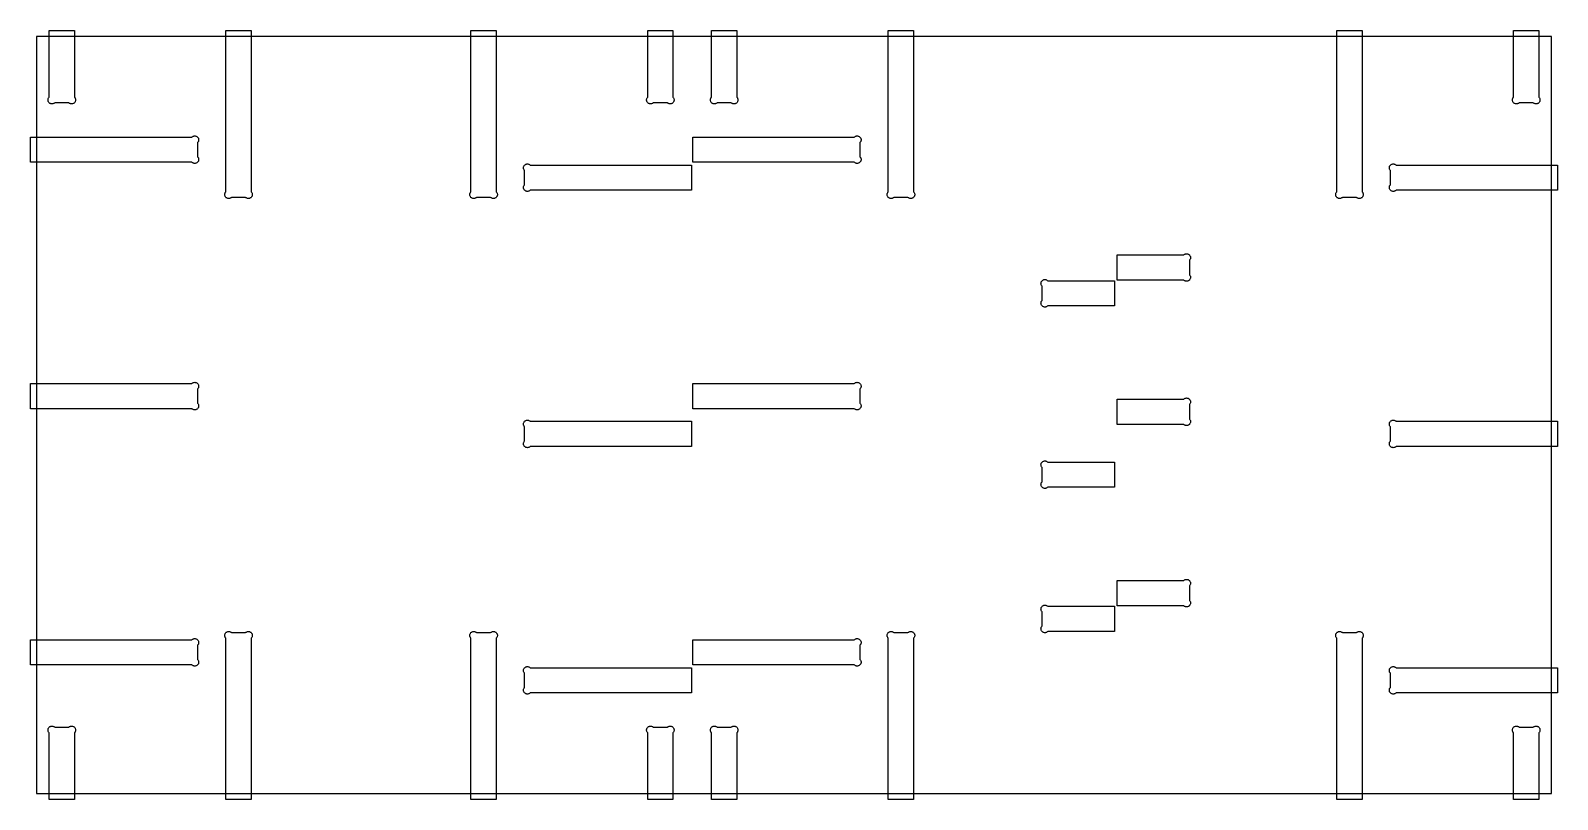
# Model space of a CAD drawing. Header units: inches. Extents: x -0.4 to 96.4, y -0.4 to 48.4.
import ezdxf

# ---------------------------------------------------------------- set-up
doc = ezdxf.new("R2010")
doc.units = ezdxf.units.IN
doc.layers.add('POCKET', color=5, linetype='Continuous')

msp = doc.modelspace()

# ---------------------------------------------------------------- linework, layer by layer
at = {"layer": 'POCKET'}
for points in [[(0, 0), (96, 0), (96, 48), (0, 48), (0, 0)], [(2.4, 48.38), (2.4, 44.154), (2.422, 44.129), (2.44, 44.102), (2.454, 44.072), (2.465, 44.041), (2.471, 44.009), (2.473, 43.977), (2.471, 43.944), (2.465, 43.912), (2.454, 43.881), (2.44, 43.852), (2.422, 43.825), (2.4, 43.8), (2.375, 43.778), (2.348, 43.76), (2.319, 43.746), (2.288, 43.735), (2.256, 43.729), (2.223, 43.727), (2.191, 43.729), (2.159, 43.735), (2.128, 43.746), (2.098, 43.76), (2.071, 43.778), (2.046, 43.8), (1.154, 43.8), (1.129, 43.778), (1.102, 43.76), (1.072, 43.746), (1.041, 43.735), (1.009, 43.729), (0.977, 43.727), (0.944, 43.729), (0.912, 43.735), (0.881, 43.746), (0.852, 43.76), (0.825, 43.778), (0.8, 43.8), (0.778, 43.825), (0.76, 43.852), (0.746, 43.881), (0.735, 43.912), (0.729, 43.944), (0.727, 43.977), (0.729, 44.009), (0.735, 44.041), (0.746, 44.072), (0.76, 44.102), (0.778, 44.129), (0.8, 44.154), (0.8, 48.38), (2.4, 48.38)], [(13.6, 48.38), (13.6, 38.154), (13.622, 38.129), (13.64, 38.102), (13.654, 38.072), (13.665, 38.041), (13.671, 38.009), (13.673, 37.977), (13.671, 37.944), (13.665, 37.912), (13.654, 37.881), (13.64, 37.852), (13.622, 37.825), (13.6, 37.8), (13.575, 37.778), (13.548, 37.76), (13.519, 37.746), (13.488, 37.735), (13.456, 37.729), (13.423, 37.727), (13.391, 37.729), (13.359, 37.735), (13.328, 37.746), (13.298, 37.76), (13.271, 37.778), (13.246, 37.8), (12.354, 37.8), (12.329, 37.778), (12.302, 37.76), (12.272, 37.746), (12.241, 37.735), (12.209, 37.729), (12.177, 37.727), (12.144, 37.729), (12.112, 37.735), (12.081, 37.746), (12.052, 37.76), (12.025, 37.778), (12, 37.8), (11.978, 37.825), (11.96, 37.852), (11.946, 37.881), (11.935, 37.912), (11.929, 37.944), (11.927, 37.977), (11.929, 38.009), (11.935, 38.041), (11.946, 38.072), (11.96, 38.102), (11.978, 38.129), (12, 38.154), (12, 48.38), (13.6, 48.38)], [(29.131, 48.38), (29.131, 38.154), (29.152, 38.129), (29.17, 38.102), (29.185, 38.072), (29.195, 38.041), (29.202, 38.009), (29.204, 37.977), (29.202, 37.944), (29.195, 37.912), (29.185, 37.881), (29.17, 37.852), (29.152, 37.825), (29.131, 37.8), (29.106, 37.778), (29.079, 37.76), (29.05, 37.746), (29.019, 37.735), (28.986, 37.729), (28.954, 37.727), (28.921, 37.729), (28.889, 37.735), (28.858, 37.746), (28.829, 37.76), (28.802, 37.778), (28.777, 37.8), (27.884, 37.8), (27.86, 37.778), (27.832, 37.76), (27.803, 37.746), (27.772, 37.735), (27.74, 37.729), (27.707, 37.727), (27.675, 37.729), (27.643, 37.735), (27.612, 37.746), (27.582, 37.76), (27.555, 37.778), (27.531, 37.8), (27.509, 37.825), (27.491, 37.852), (27.476, 37.881), (27.466, 37.912), (27.46, 37.944), (27.457, 37.977), (27.46, 38.009), (27.466, 38.041), (27.476, 38.072), (27.491, 38.102), (27.509, 38.129), (27.531, 38.154), (27.531, 48.38), (29.131, 48.38)], [(40.331, 48.38), (40.331, 44.154), (40.352, 44.129), (40.37, 44.102), (40.385, 44.072), (40.395, 44.041), (40.402, 44.009), (40.404, 43.977), (40.402, 43.944), (40.395, 43.912), (40.385, 43.881), (40.37, 43.852), (40.352, 43.825), (40.331, 43.8), (40.306, 43.778), (40.279, 43.76), (40.25, 43.746), (40.219, 43.735), (40.186, 43.729), (40.154, 43.727), (40.121, 43.729), (40.089, 43.735), (40.058, 43.746), (40.029, 43.76), (40.002, 43.778), (39.977, 43.8), (39.084, 43.8), (39.06, 43.778), (39.032, 43.76), (39.003, 43.746), (38.972, 43.735), (38.94, 43.729), (38.907, 43.727), (38.875, 43.729), (38.843, 43.735), (38.812, 43.746), (38.782, 43.76), (38.755, 43.778), (38.731, 43.8), (38.709, 43.825), (38.691, 43.852), (38.676, 43.881), (38.666, 43.912), (38.66, 43.944), (38.657, 43.977), (38.66, 44.009), (38.666, 44.041), (38.676, 44.072), (38.691, 44.102), (38.709, 44.129), (38.731, 44.154), (38.731, 48.38), (40.331, 48.38)], [(44.376, 48.38), (44.376, 44.154), (44.397, 44.129), (44.415, 44.102), (44.43, 44.072), (44.44, 44.041), (44.447, 44.009), (44.449, 43.977), (44.447, 43.944), (44.44, 43.912), (44.43, 43.881), (44.415, 43.852), (44.397, 43.825), (44.376, 43.8), (44.351, 43.778), (44.324, 43.76), (44.294, 43.746), (44.263, 43.735), (44.231, 43.729), (44.199, 43.727), (44.166, 43.729), (44.134, 43.735), (44.103, 43.746), (44.074, 43.76), (44.047, 43.778), (44.022, 43.8), (43.129, 43.8), (43.105, 43.778), (43.077, 43.76), (43.048, 43.746), (43.017, 43.735), (42.985, 43.729), (42.952, 43.727), (42.92, 43.729), (42.888, 43.735), (42.857, 43.746), (42.827, 43.76), (42.8, 43.778), (42.776, 43.8), (42.754, 43.825), (42.736, 43.852), (42.721, 43.881), (42.711, 43.912), (42.704, 43.944), (42.702, 43.977), (42.704, 44.009), (42.711, 44.041), (42.721, 44.072), (42.736, 44.102), (42.754, 44.129), (42.776, 44.154), (42.776, 48.38), (44.376, 48.38)], [(55.576, 48.38), (55.576, 38.154), (55.597, 38.129), (55.615, 38.102), (55.63, 38.072), (55.64, 38.041), (55.647, 38.009), (55.649, 37.977), (55.647, 37.944), (55.64, 37.912), (55.63, 37.881), (55.615, 37.852), (55.597, 37.825), (55.576, 37.8), (55.551, 37.778), (55.524, 37.76), (55.494, 37.746), (55.463, 37.735), (55.431, 37.729), (55.399, 37.727), (55.366, 37.729), (55.334, 37.735), (55.303, 37.746), (55.274, 37.76), (55.247, 37.778), (55.222, 37.8), (54.329, 37.8), (54.305, 37.778), (54.277, 37.76), (54.248, 37.746), (54.217, 37.735), (54.185, 37.729), (54.152, 37.727), (54.12, 37.729), (54.088, 37.735), (54.057, 37.746), (54.027, 37.76), (54, 37.778), (53.976, 37.8), (53.954, 37.825), (53.936, 37.852), (53.921, 37.881), (53.911, 37.912), (53.904, 37.944), (53.902, 37.977), (53.904, 38.009), (53.911, 38.041), (53.921, 38.072), (53.936, 38.102), (53.954, 38.129), (53.976, 38.154), (53.976, 48.38), (55.576, 48.38)], [(84, 48.38), (84, 38.154), (84.022, 38.129), (84.04, 38.102), (84.054, 38.072), (84.065, 38.041), (84.071, 38.009), (84.073, 37.977), (84.071, 37.944), (84.065, 37.912), (84.054, 37.881), (84.04, 37.852), (84.022, 37.825), (84, 37.8), (83.975, 37.778), (83.948, 37.76), (83.919, 37.746), (83.888, 37.735), (83.856, 37.729), (83.823, 37.727), (83.791, 37.729), (83.759, 37.735), (83.728, 37.746), (83.698, 37.76), (83.671, 37.778), (83.646, 37.8), (82.754, 37.8), (82.729, 37.778), (82.702, 37.76), (82.672, 37.746), (82.641, 37.735), (82.609, 37.729), (82.577, 37.727), (82.544, 37.729), (82.512, 37.735), (82.481, 37.746), (82.452, 37.76), (82.425, 37.778), (82.4, 37.8), (82.378, 37.825), (82.36, 37.852), (82.346, 37.881), (82.335, 37.912), (82.329, 37.944), (82.327, 37.977), (82.329, 38.009), (82.335, 38.041), (82.346, 38.072), (82.36, 38.102), (82.378, 38.129), (82.4, 38.154), (82.4, 48.38), (84, 48.38)], [(95.2, 48.38), (95.2, 44.154), (95.222, 44.129), (95.24, 44.102), (95.254, 44.072), (95.265, 44.041), (95.271, 44.009), (95.273, 43.977), (95.271, 43.944), (95.265, 43.912), (95.254, 43.881), (95.24, 43.852), (95.222, 43.825), (95.2, 43.8), (95.175, 43.778), (95.148, 43.76), (95.119, 43.746), (95.088, 43.735), (95.056, 43.729), (95.023, 43.727), (94.991, 43.729), (94.959, 43.735), (94.928, 43.746), (94.898, 43.76), (94.871, 43.778), (94.846, 43.8), (93.954, 43.8), (93.929, 43.778), (93.902, 43.76), (93.872, 43.746), (93.841, 43.735), (93.809, 43.729), (93.777, 43.727), (93.744, 43.729), (93.712, 43.735), (93.681, 43.746), (93.652, 43.76), (93.625, 43.778), (93.6, 43.8), (93.578, 43.825), (93.56, 43.852), (93.546, 43.881), (93.535, 43.912), (93.529, 43.944), (93.527, 43.977), (93.529, 44.009), (93.535, 44.041), (93.546, 44.072), (93.56, 44.102), (93.578, 44.129), (93.6, 44.154), (93.6, 48.38), (95.2, 48.38)], [(-0.38, 41.625), (9.846, 41.625), (9.871, 41.647), (9.898, 41.665), (9.928, 41.679), (9.959, 41.69), (9.991, 41.696), (10.023, 41.698), (10.056, 41.696), (10.088, 41.69), (10.119, 41.679), (10.148, 41.665), (10.175, 41.647), (10.2, 41.625), (10.222, 41.6), (10.24, 41.573), (10.254, 41.544), (10.265, 41.513), (10.271, 41.481), (10.273, 41.448), (10.271, 41.416), (10.265, 41.384), (10.254, 41.353), (10.24, 41.323), (10.222, 41.296), (10.2, 41.271), (10.2, 40.379), (10.222, 40.354), (10.24, 40.327), (10.254, 40.297), (10.265, 40.266), (10.271, 40.234), (10.273, 40.202), (10.271, 40.169), (10.265, 40.137), (10.254, 40.106), (10.24, 40.077), (10.222, 40.05), (10.2, 40.025), (10.175, 40.003), (10.148, 39.985), (10.119, 39.971), (10.088, 39.96), (10.056, 39.954), (10.023, 39.952), (9.991, 39.954), (9.959, 39.96), (9.928, 39.971), (9.898, 39.985), (9.871, 40.003), (9.846, 40.025), (-0.38, 40.025), (-0.38, 41.625)], [(41.596, 41.625), (51.822, 41.625), (51.847, 41.647), (51.874, 41.665), (51.903, 41.679), (51.934, 41.69), (51.966, 41.696), (51.999, 41.698), (52.031, 41.696), (52.063, 41.69), (52.094, 41.679), (52.124, 41.665), (52.151, 41.647), (52.176, 41.625), (52.197, 41.6), (52.215, 41.573), (52.23, 41.544), (52.24, 41.513), (52.247, 41.481), (52.249, 41.448), (52.247, 41.416), (52.24, 41.384), (52.23, 41.353), (52.215, 41.323), (52.197, 41.296), (52.176, 41.271), (52.176, 40.379), (52.197, 40.354), (52.215, 40.327), (52.23, 40.297), (52.24, 40.266), (52.247, 40.234), (52.249, 40.202), (52.247, 40.169), (52.24, 40.137), (52.23, 40.106), (52.215, 40.077), (52.197, 40.05), (52.176, 40.025), (52.151, 40.003), (52.124, 39.985), (52.094, 39.971), (52.063, 39.96), (52.031, 39.954), (51.999, 39.952), (51.966, 39.954), (51.934, 39.96), (51.903, 39.971), (51.874, 39.985), (51.847, 40.003), (51.822, 40.025), (41.596, 40.025), (41.596, 41.625)], [(41.511, 38.25), (31.284, 38.25), (31.26, 38.228), (31.232, 38.21), (31.203, 38.196), (31.172, 38.185), (31.14, 38.179), (31.107, 38.177), (31.075, 38.179), (31.043, 38.185), (31.012, 38.196), (30.982, 38.21), (30.955, 38.228), (30.931, 38.25), (30.909, 38.275), (30.891, 38.302), (30.876, 38.331), (30.866, 38.362), (30.86, 38.394), (30.857, 38.427), (30.86, 38.459), (30.866, 38.491), (30.876, 38.522), (30.891, 38.552), (30.909, 38.579), (30.931, 38.604), (30.931, 39.496), (30.909, 39.521), (30.891, 39.548), (30.876, 39.578), (30.866, 39.609), (30.86, 39.641), (30.857, 39.673), (30.86, 39.706), (30.866, 39.738), (30.876, 39.769), (30.891, 39.798), (30.909, 39.825), (30.931, 39.85), (30.955, 39.872), (30.982, 39.89), (31.012, 39.904), (31.043, 39.915), (31.075, 39.921), (31.107, 39.923), (31.14, 39.921), (31.172, 39.915), (31.203, 39.904), (31.232, 39.89), (31.26, 39.872), (31.284, 39.85), (41.511, 39.85), (41.511, 38.25)], [(96.38, 38.25), (86.154, 38.25), (86.129, 38.228), (86.102, 38.21), (86.072, 38.196), (86.041, 38.185), (86.009, 38.179), (85.977, 38.177), (85.944, 38.179), (85.912, 38.185), (85.881, 38.196), (85.852, 38.21), (85.825, 38.228), (85.8, 38.25), (85.778, 38.275), (85.76, 38.302), (85.746, 38.331), (85.735, 38.362), (85.729, 38.394), (85.727, 38.427), (85.729, 38.459), (85.735, 38.491), (85.746, 38.522), (85.76, 38.552), (85.778, 38.579), (85.8, 38.604), (85.8, 39.496), (85.778, 39.521), (85.76, 39.548), (85.746, 39.578), (85.735, 39.609), (85.729, 39.641), (85.727, 39.673), (85.729, 39.706), (85.735, 39.738), (85.746, 39.769), (85.76, 39.798), (85.778, 39.825), (85.8, 39.85), (85.825, 39.872), (85.852, 39.89), (85.881, 39.904), (85.912, 39.915), (85.944, 39.921), (85.977, 39.923), (86.009, 39.921), (86.041, 39.915), (86.072, 39.904), (86.102, 39.89), (86.129, 39.872), (86.154, 39.85), (96.38, 39.85), (96.38, 38.25)], [(68.472, 34.154), (72.698, 34.154), (72.723, 34.176), (72.75, 34.194), (72.779, 34.209), (72.81, 34.219), (72.842, 34.226), (72.875, 34.228), (72.907, 34.226), (72.939, 34.219), (72.97, 34.209), (73, 34.194), (73.027, 34.176), (73.052, 34.154), (73.073, 34.13), (73.091, 34.103), (73.106, 34.073), (73.116, 34.042), (73.123, 34.01), (73.125, 33.978), (73.123, 33.945), (73.116, 33.913), (73.106, 33.882), (73.091, 33.853), (73.073, 33.826), (73.052, 33.801), (73.052, 32.908), (73.073, 32.883), (73.091, 32.856), (73.106, 32.827), (73.116, 32.796), (73.123, 32.764), (73.125, 32.731), (73.123, 32.699), (73.116, 32.667), (73.106, 32.636), (73.091, 32.606), (73.073, 32.579), (73.052, 32.555), (73.027, 32.533), (73, 32.515), (72.97, 32.5), (72.939, 32.49), (72.907, 32.483), (72.875, 32.481), (72.842, 32.483), (72.81, 32.49), (72.779, 32.5), (72.75, 32.515), (72.723, 32.533), (72.698, 32.555), (68.472, 32.555), (68.472, 34.154)], [(68.304, 30.918), (64.078, 30.918), (64.053, 30.896), (64.026, 30.878), (63.997, 30.864), (63.966, 30.853), (63.934, 30.847), (63.901, 30.844), (63.868, 30.847), (63.836, 30.853), (63.805, 30.864), (63.776, 30.878), (63.749, 30.896), (63.724, 30.918), (63.703, 30.942), (63.685, 30.969), (63.67, 30.999), (63.66, 31.03), (63.653, 31.062), (63.651, 31.094), (63.653, 31.127), (63.66, 31.159), (63.67, 31.19), (63.685, 31.219), (63.703, 31.247), (63.724, 31.271), (63.724, 32.164), (63.703, 32.189), (63.685, 32.216), (63.67, 32.245), (63.66, 32.276), (63.653, 32.308), (63.651, 32.341), (63.653, 32.374), (63.66, 32.406), (63.67, 32.437), (63.685, 32.466), (63.703, 32.493), (63.724, 32.518), (63.749, 32.539), (63.776, 32.557), (63.805, 32.572), (63.836, 32.582), (63.868, 32.589), (63.901, 32.591), (63.934, 32.589), (63.966, 32.582), (63.997, 32.572), (64.026, 32.557), (64.053, 32.539), (64.078, 32.518), (68.304, 32.518), (68.304, 30.918)], [(-0.38, 26), (9.846, 26), (9.871, 26.022), (9.898, 26.04), (9.928, 26.054), (9.959, 26.065), (9.991, 26.071), (10.023, 26.073), (10.056, 26.071), (10.088, 26.065), (10.119, 26.054), (10.148, 26.04), (10.175, 26.022), (10.2, 26), (10.222, 25.975), (10.24, 25.948), (10.254, 25.919), (10.265, 25.888), (10.271, 25.856), (10.273, 25.823), (10.271, 25.791), (10.265, 25.759), (10.254, 25.728), (10.24, 25.698), (10.222, 25.671), (10.2, 25.646), (10.2, 24.754), (10.222, 24.729), (10.24, 24.702), (10.254, 24.672), (10.265, 24.641), (10.271, 24.609), (10.273, 24.577), (10.271, 24.544), (10.265, 24.512), (10.254, 24.481), (10.24, 24.452), (10.222, 24.425), (10.2, 24.4), (10.175, 24.378), (10.148, 24.36), (10.119, 24.346), (10.088, 24.335), (10.056, 24.329), (10.023, 24.327), (9.991, 24.329), (9.959, 24.335), (9.928, 24.346), (9.898, 24.36), (9.871, 24.378), (9.846, 24.4), (-0.38, 24.4), (-0.38, 26)], [(41.596, 26), (51.822, 26), (51.847, 26.022), (51.874, 26.04), (51.903, 26.054), (51.934, 26.065), (51.966, 26.071), (51.999, 26.073), (52.031, 26.071), (52.063, 26.065), (52.094, 26.054), (52.124, 26.04), (52.151, 26.022), (52.176, 26), (52.197, 25.975), (52.215, 25.948), (52.23, 25.919), (52.24, 25.888), (52.247, 25.856), (52.249, 25.823), (52.247, 25.791), (52.24, 25.759), (52.23, 25.728), (52.215, 25.698), (52.197, 25.671), (52.176, 25.646), (52.176, 24.754), (52.197, 24.729), (52.215, 24.702), (52.23, 24.672), (52.24, 24.641), (52.247, 24.609), (52.249, 24.577), (52.247, 24.544), (52.24, 24.512), (52.23, 24.481), (52.215, 24.452), (52.197, 24.425), (52.176, 24.4), (52.151, 24.378), (52.124, 24.36), (52.094, 24.346), (52.063, 24.335), (52.031, 24.329), (51.999, 24.327), (51.966, 24.329), (51.934, 24.335), (51.903, 24.346), (51.874, 24.36), (51.847, 24.378), (51.822, 24.4), (41.596, 24.4), (41.596, 26)], [(68.472, 25.005), (72.698, 25.005), (72.723, 25.026), (72.75, 25.044), (72.779, 25.059), (72.81, 25.069), (72.842, 25.076), (72.875, 25.078), (72.907, 25.076), (72.939, 25.069), (72.97, 25.059), (73, 25.044), (73.027, 25.026), (73.052, 25.005), (73.073, 24.98), (73.091, 24.953), (73.106, 24.923), (73.116, 24.892), (73.123, 24.86), (73.125, 24.828), (73.123, 24.795), (73.116, 24.763), (73.106, 24.732), (73.091, 24.703), (73.073, 24.676), (73.052, 24.651), (73.052, 23.758), (73.073, 23.733), (73.091, 23.706), (73.106, 23.677), (73.116, 23.646), (73.123, 23.614), (73.125, 23.581), (73.123, 23.549), (73.116, 23.517), (73.106, 23.486), (73.091, 23.456), (73.073, 23.429), (73.052, 23.404), (73.027, 23.383), (73, 23.365), (72.97, 23.35), (72.939, 23.34), (72.907, 23.333), (72.875, 23.331), (72.842, 23.333), (72.81, 23.34), (72.779, 23.35), (72.75, 23.365), (72.723, 23.383), (72.698, 23.404), (68.472, 23.404), (68.472, 25.005)], [(41.511, 22), (31.284, 22), (31.26, 21.978), (31.232, 21.96), (31.203, 21.946), (31.172, 21.935), (31.14, 21.929), (31.107, 21.927), (31.075, 21.929), (31.043, 21.935), (31.012, 21.946), (30.982, 21.96), (30.955, 21.978), (30.931, 22), (30.909, 22.025), (30.891, 22.052), (30.876, 22.081), (30.866, 22.112), (30.86, 22.144), (30.857, 22.177), (30.86, 22.209), (30.866, 22.241), (30.876, 22.272), (30.891, 22.302), (30.909, 22.329), (30.931, 22.354), (30.931, 23.246), (30.909, 23.271), (30.891, 23.298), (30.876, 23.328), (30.866, 23.359), (30.86, 23.391), (30.857, 23.423), (30.86, 23.456), (30.866, 23.488), (30.876, 23.519), (30.891, 23.548), (30.909, 23.575), (30.931, 23.6), (30.955, 23.622), (30.982, 23.64), (31.012, 23.654), (31.043, 23.665), (31.075, 23.671), (31.107, 23.673), (31.14, 23.671), (31.172, 23.665), (31.203, 23.654), (31.232, 23.64), (31.26, 23.622), (31.284, 23.6), (41.511, 23.6), (41.511, 22)], [(96.38, 22), (86.154, 22), (86.129, 21.978), (86.102, 21.96), (86.072, 21.946), (86.041, 21.935), (86.009, 21.929), (85.977, 21.927), (85.944, 21.929), (85.912, 21.935), (85.881, 21.946), (85.852, 21.96), (85.825, 21.978), (85.8, 22), (85.778, 22.025), (85.76, 22.052), (85.746, 22.081), (85.735, 22.112), (85.729, 22.144), (85.727, 22.177), (85.729, 22.209), (85.735, 22.241), (85.746, 22.272), (85.76, 22.302), (85.778, 22.329), (85.8, 22.354), (85.8, 23.246), (85.778, 23.271), (85.76, 23.298), (85.746, 23.328), (85.735, 23.359), (85.729, 23.391), (85.727, 23.423), (85.729, 23.456), (85.735, 23.488), (85.746, 23.519), (85.76, 23.548), (85.778, 23.575), (85.8, 23.6), (85.825, 23.622), (85.852, 23.64), (85.881, 23.654), (85.912, 23.665), (85.944, 23.671), (85.977, 23.673), (86.009, 23.671), (86.041, 23.665), (86.072, 23.654), (86.102, 23.64), (86.129, 23.622), (86.154, 23.6), (96.38, 23.6), (96.38, 22)], [(68.304, 19.418), (64.078, 19.418), (64.053, 19.396), (64.026, 19.378), (63.997, 19.364), (63.966, 19.353), (63.934, 19.347), (63.901, 19.344), (63.868, 19.347), (63.836, 19.353), (63.805, 19.364), (63.776, 19.378), (63.749, 19.396), (63.724, 19.418), (63.703, 19.442), (63.685, 19.469), (63.67, 19.499), (63.66, 19.53), (63.653, 19.562), (63.651, 19.594), (63.653, 19.627), (63.66, 19.659), (63.67, 19.69), (63.685, 19.719), (63.703, 19.747), (63.724, 19.771), (63.724, 20.664), (63.703, 20.689), (63.685, 20.716), (63.67, 20.745), (63.66, 20.776), (63.653, 20.808), (63.651, 20.841), (63.653, 20.874), (63.66, 20.906), (63.67, 20.937), (63.685, 20.966), (63.703, 20.993), (63.724, 21.018), (63.749, 21.039), (63.776, 21.057), (63.805, 21.072), (63.836, 21.082), (63.868, 21.089), (63.901, 21.091), (63.934, 21.089), (63.966, 21.082), (63.997, 21.072), (64.026, 21.057), (64.053, 21.039), (64.078, 21.018), (68.304, 21.018), (68.304, 19.418)], [(68.472, 13.505), (72.698, 13.505), (72.723, 13.526), (72.75, 13.544), (72.779, 13.559), (72.81, 13.569), (72.842, 13.576), (72.875, 13.578), (72.907, 13.576), (72.939, 13.569), (72.97, 13.559), (73, 13.544), (73.027, 13.526), (73.052, 13.505), (73.073, 13.48), (73.091, 13.453), (73.106, 13.423), (73.116, 13.392), (73.123, 13.36), (73.125, 13.328), (73.123, 13.295), (73.116, 13.263), (73.106, 13.232), (73.091, 13.203), (73.073, 13.176), (73.052, 13.151), (73.052, 12.258), (73.073, 12.233), (73.091, 12.206), (73.106, 12.177), (73.116, 12.146), (73.123, 12.114), (73.125, 12.081), (73.123, 12.049), (73.116, 12.017), (73.106, 11.986), (73.091, 11.956), (73.073, 11.929), (73.052, 11.904), (73.027, 11.883), (73, 11.865), (72.97, 11.85), (72.939, 11.84), (72.907, 11.833), (72.875, 11.831), (72.842, 11.833), (72.81, 11.84), (72.779, 11.85), (72.75, 11.865), (72.723, 11.883), (72.698, 11.904), (68.472, 11.904), (68.472, 13.505)], [(68.304, 10.268), (64.078, 10.268), (64.053, 10.246), (64.026, 10.228), (63.997, 10.214), (63.966, 10.203), (63.934, 10.197), (63.901, 10.194), (63.868, 10.197), (63.836, 10.203), (63.805, 10.214), (63.776, 10.228), (63.749, 10.246), (63.724, 10.268), (63.703, 10.292), (63.685, 10.319), (63.67, 10.349), (63.66, 10.38), (63.653, 10.412), (63.651, 10.444), (63.653, 10.477), (63.66, 10.509), (63.67, 10.54), (63.685, 10.569), (63.703, 10.597), (63.724, 10.621), (63.724, 11.514), (63.703, 11.539), (63.685, 11.566), (63.67, 11.595), (63.66, 11.626), (63.653, 11.658), (63.651, 11.691), (63.653, 11.724), (63.66, 11.756), (63.67, 11.787), (63.685, 11.816), (63.703, 11.843), (63.724, 11.868), (63.749, 11.889), (63.776, 11.907), (63.805, 11.922), (63.836, 11.932), (63.868, 11.939), (63.901, 11.941), (63.934, 11.939), (63.966, 11.932), (63.997, 11.922), (64.026, 11.907), (64.053, 11.889), (64.078, 11.868), (68.304, 11.868), (68.304, 10.268)], [(-0.38, 9.75), (9.846, 9.75), (9.871, 9.772), (9.898, 9.79), (9.928, 9.804), (9.959, 9.815), (9.991, 9.821), (10.023, 9.823), (10.056, 9.821), (10.088, 9.815), (10.119, 9.804), (10.148, 9.79), (10.175, 9.772), (10.2, 9.75), (10.222, 9.725), (10.24, 9.698), (10.254, 9.669), (10.265, 9.638), (10.271, 9.606), (10.273, 9.573), (10.271, 9.541), (10.265, 9.509), (10.254, 9.478), (10.24, 9.448), (10.222, 9.421), (10.2, 9.396), (10.2, 8.504), (10.222, 8.479), (10.24, 8.452), (10.254, 8.422), (10.265, 8.391), (10.271, 8.359), (10.273, 8.327), (10.271, 8.294), (10.265, 8.262), (10.254, 8.231), (10.24, 8.202), (10.222, 8.175), (10.2, 8.15), (10.175, 8.128), (10.148, 8.11), (10.119, 8.096), (10.088, 8.085), (10.056, 8.079), (10.023, 8.077), (9.991, 8.079), (9.959, 8.085), (9.928, 8.096), (9.898, 8.11), (9.871, 8.128), (9.846, 8.15), (-0.38, 8.15), (-0.38, 9.75)], [(12, -0.38), (12, 9.846), (11.978, 9.871), (11.96, 9.898), (11.946, 9.928), (11.935, 9.959), (11.929, 9.991), (11.927, 10.023), (11.929, 10.056), (11.935, 10.088), (11.946, 10.119), (11.96, 10.148), (11.978, 10.175), (12, 10.2), (12.025, 10.222), (12.052, 10.24), (12.081, 10.254), (12.112, 10.265), (12.144, 10.271), (12.177, 10.273), (12.209, 10.271), (12.241, 10.265), (12.272, 10.254), (12.302, 10.24), (12.329, 10.222), (12.354, 10.2), (13.246, 10.2), (13.271, 10.222), (13.298, 10.24), (13.328, 10.254), (13.359, 10.265), (13.391, 10.271), (13.423, 10.273), (13.456, 10.271), (13.488, 10.265), (13.519, 10.254), (13.548, 10.24), (13.575, 10.222), (13.6, 10.2), (13.622, 10.175), (13.64, 10.148), (13.654, 10.119), (13.665, 10.088), (13.671, 10.056), (13.673, 10.023), (13.671, 9.991), (13.665, 9.959), (13.654, 9.928), (13.64, 9.898), (13.622, 9.871), (13.6, 9.846), (13.6, -0.38), (12, -0.38)], [(27.531, -0.38), (27.531, 9.846), (27.509, 9.871), (27.491, 9.898), (27.476, 9.928), (27.466, 9.959), (27.46, 9.991), (27.457, 10.023), (27.46, 10.056), (27.466, 10.088), (27.476, 10.119), (27.491, 10.148), (27.509, 10.175), (27.531, 10.2), (27.555, 10.222), (27.582, 10.24), (27.612, 10.254), (27.643, 10.265), (27.675, 10.271), (27.707, 10.273), (27.74, 10.271), (27.772, 10.265), (27.803, 10.254), (27.832, 10.24), (27.86, 10.222), (27.884, 10.2), (28.777, 10.2), (28.802, 10.222), (28.829, 10.24), (28.858, 10.254), (28.889, 10.265), (28.921, 10.271), (28.954, 10.273), (28.986, 10.271), (29.019, 10.265), (29.05, 10.254), (29.079, 10.24), (29.106, 10.222), (29.131, 10.2), (29.152, 10.175), (29.17, 10.148), (29.185, 10.119), (29.195, 10.088), (29.202, 10.056), (29.204, 10.023), (29.202, 9.991), (29.195, 9.959), (29.185, 9.928), (29.17, 9.898), (29.152, 9.871), (29.131, 9.846), (29.131, -0.38), (27.531, -0.38)], [(41.596, 9.75), (51.822, 9.75), (51.847, 9.772), (51.874, 9.79), (51.903, 9.804), (51.934, 9.815), (51.966, 9.821), (51.999, 9.823), (52.031, 9.821), (52.063, 9.815), (52.094, 9.804), (52.124, 9.79), (52.151, 9.772), (52.176, 9.75), (52.197, 9.725), (52.215, 9.698), (52.23, 9.669), (52.24, 9.638), (52.247, 9.606), (52.249, 9.573), (52.247, 9.541), (52.24, 9.509), (52.23, 9.478), (52.215, 9.448), (52.197, 9.421), (52.176, 9.396), (52.176, 8.504), (52.197, 8.479), (52.215, 8.452), (52.23, 8.422), (52.24, 8.391), (52.247, 8.359), (52.249, 8.327), (52.247, 8.294), (52.24, 8.262), (52.23, 8.231), (52.215, 8.202), (52.197, 8.175), (52.176, 8.15), (52.151, 8.128), (52.124, 8.11), (52.094, 8.096), (52.063, 8.085), (52.031, 8.079), (51.999, 8.077), (51.966, 8.079), (51.934, 8.085), (51.903, 8.096), (51.874, 8.11), (51.847, 8.128), (51.822, 8.15), (41.596, 8.15), (41.596, 9.75)], [(53.976, -0.38), (53.976, 9.846), (53.954, 9.871), (53.936, 9.898), (53.921, 9.928), (53.911, 9.959), (53.904, 9.991), (53.902, 10.023), (53.904, 10.056), (53.911, 10.088), (53.921, 10.119), (53.936, 10.148), (53.954, 10.175), (53.976, 10.2), (54, 10.222), (54.027, 10.24), (54.057, 10.254), (54.088, 10.265), (54.12, 10.271), (54.152, 10.273), (54.185, 10.271), (54.217, 10.265), (54.248, 10.254), (54.277, 10.24), (54.305, 10.222), (54.329, 10.2), (55.222, 10.2), (55.247, 10.222), (55.274, 10.24), (55.303, 10.254), (55.334, 10.265), (55.366, 10.271), (55.399, 10.273), (55.431, 10.271), (55.463, 10.265), (55.494, 10.254), (55.524, 10.24), (55.551, 10.222), (55.576, 10.2), (55.597, 10.175), (55.615, 10.148), (55.63, 10.119), (55.64, 10.088), (55.647, 10.056), (55.649, 10.023), (55.647, 9.991), (55.64, 9.959), (55.63, 9.928), (55.615, 9.898), (55.597, 9.871), (55.576, 9.846), (55.576, -0.38), (53.976, -0.38)], [(82.4, -0.38), (82.4, 9.846), (82.378, 9.871), (82.36, 9.898), (82.346, 9.928), (82.335, 9.959), (82.329, 9.991), (82.327, 10.023), (82.329, 10.056), (82.335, 10.088), (82.346, 10.119), (82.36, 10.148), (82.378, 10.175), (82.4, 10.2), (82.425, 10.222), (82.452, 10.24), (82.481, 10.254), (82.512, 10.265), (82.544, 10.271), (82.577, 10.273), (82.609, 10.271), (82.641, 10.265), (82.672, 10.254), (82.702, 10.24), (82.729, 10.222), (82.754, 10.2), (83.646, 10.2), (83.671, 10.222), (83.698, 10.24), (83.728, 10.254), (83.759, 10.265), (83.791, 10.271), (83.823, 10.273), (83.856, 10.271), (83.888, 10.265), (83.919, 10.254), (83.948, 10.24), (83.975, 10.222), (84, 10.2), (84.022, 10.175), (84.04, 10.148), (84.054, 10.119), (84.065, 10.088), (84.071, 10.056), (84.073, 10.023), (84.071, 9.991), (84.065, 9.959), (84.054, 9.928), (84.04, 9.898), (84.022, 9.871), (84, 9.846), (84, -0.38), (82.4, -0.38)], [(41.511, 6.375), (31.284, 6.375), (31.26, 6.353), (31.232, 6.335), (31.203, 6.321), (31.172, 6.31), (31.14, 6.304), (31.107, 6.302), (31.075, 6.304), (31.043, 6.31), (31.012, 6.321), (30.982, 6.335), (30.955, 6.353), (30.931, 6.375), (30.909, 6.4), (30.891, 6.427), (30.876, 6.456), (30.866, 6.487), (30.86, 6.519), (30.857, 6.552), (30.86, 6.584), (30.866, 6.616), (30.876, 6.647), (30.891, 6.677), (30.909, 6.704), (30.931, 6.729), (30.931, 7.621), (30.909, 7.646), (30.891, 7.673), (30.876, 7.703), (30.866, 7.734), (30.86, 7.766), (30.857, 7.798), (30.86, 7.831), (30.866, 7.863), (30.876, 7.894), (30.891, 7.923), (30.909, 7.95), (30.931, 7.975), (30.955, 7.997), (30.982, 8.015), (31.012, 8.029), (31.043, 8.04), (31.075, 8.046), (31.107, 8.048), (31.14, 8.046), (31.172, 8.04), (31.203, 8.029), (31.232, 8.015), (31.26, 7.997), (31.284, 7.975), (41.511, 7.975), (41.511, 6.375)], [(96.38, 6.375), (86.154, 6.375), (86.129, 6.353), (86.102, 6.335), (86.072, 6.321), (86.041, 6.31), (86.009, 6.304), (85.977, 6.302), (85.944, 6.304), (85.912, 6.31), (85.881, 6.321), (85.852, 6.335), (85.825, 6.353), (85.8, 6.375), (85.778, 6.4), (85.76, 6.427), (85.746, 6.456), (85.735, 6.487), (85.729, 6.519), (85.727, 6.552), (85.729, 6.584), (85.735, 6.616), (85.746, 6.647), (85.76, 6.677), (85.778, 6.704), (85.8, 6.729), (85.8, 7.621), (85.778, 7.646), (85.76, 7.673), (85.746, 7.703), (85.735, 7.734), (85.729, 7.766), (85.727, 7.798), (85.729, 7.831), (85.735, 7.863), (85.746, 7.894), (85.76, 7.923), (85.778, 7.95), (85.8, 7.975), (85.825, 7.997), (85.852, 8.015), (85.881, 8.029), (85.912, 8.04), (85.944, 8.046), (85.977, 8.048), (86.009, 8.046), (86.041, 8.04), (86.072, 8.029), (86.102, 8.015), (86.129, 7.997), (86.154, 7.975), (96.38, 7.975), (96.38, 6.375)], [(0.8, -0.38), (0.8, 3.846), (0.778, 3.871), (0.76, 3.898), (0.746, 3.928), (0.735, 3.959), (0.729, 3.991), (0.727, 4.023), (0.729, 4.056), (0.735, 4.088), (0.746, 4.119), (0.76, 4.148), (0.778, 4.175), (0.8, 4.2), (0.825, 4.222), (0.852, 4.24), (0.881, 4.254), (0.912, 4.265), (0.944, 4.271), (0.977, 4.273), (1.009, 4.271), (1.041, 4.265), (1.072, 4.254), (1.102, 4.24), (1.129, 4.222), (1.154, 4.2), (2.046, 4.2), (2.071, 4.222), (2.098, 4.24), (2.128, 4.254), (2.159, 4.265), (2.191, 4.271), (2.223, 4.273), (2.256, 4.271), (2.288, 4.265), (2.319, 4.254), (2.348, 4.24), (2.375, 4.222), (2.4, 4.2), (2.422, 4.175), (2.44, 4.148), (2.454, 4.119), (2.465, 4.088), (2.471, 4.056), (2.473, 4.023), (2.471, 3.991), (2.465, 3.959), (2.454, 3.928), (2.44, 3.898), (2.422, 3.871), (2.4, 3.846), (2.4, -0.38), (0.8, -0.38)], [(38.731, -0.38), (38.731, 3.846), (38.709, 3.871), (38.691, 3.898), (38.676, 3.928), (38.666, 3.959), (38.66, 3.991), (38.657, 4.023), (38.66, 4.056), (38.666, 4.088), (38.676, 4.119), (38.691, 4.148), (38.709, 4.175), (38.731, 4.2), (38.755, 4.222), (38.782, 4.24), (38.812, 4.254), (38.843, 4.265), (38.875, 4.271), (38.907, 4.273), (38.94, 4.271), (38.972, 4.265), (39.003, 4.254), (39.032, 4.24), (39.06, 4.222), (39.084, 4.2), (39.977, 4.2), (40.002, 4.222), (40.029, 4.24), (40.058, 4.254), (40.089, 4.265), (40.121, 4.271), (40.154, 4.273), (40.186, 4.271), (40.219, 4.265), (40.25, 4.254), (40.279, 4.24), (40.306, 4.222), (40.331, 4.2), (40.352, 4.175), (40.37, 4.148), (40.385, 4.119), (40.395, 4.088), (40.402, 4.056), (40.404, 4.023), (40.402, 3.991), (40.395, 3.959), (40.385, 3.928), (40.37, 3.898), (40.352, 3.871), (40.331, 3.846), (40.331, -0.38), (38.731, -0.38)], [(42.776, -0.38), (42.776, 3.846), (42.754, 3.871), (42.736, 3.898), (42.721, 3.928), (42.711, 3.959), (42.704, 3.991), (42.702, 4.023), (42.704, 4.056), (42.711, 4.088), (42.721, 4.119), (42.736, 4.148), (42.754, 4.175), (42.776, 4.2), (42.8, 4.222), (42.827, 4.24), (42.857, 4.254), (42.888, 4.265), (42.92, 4.271), (42.952, 4.273), (42.985, 4.271), (43.017, 4.265), (43.048, 4.254), (43.077, 4.24), (43.105, 4.222), (43.129, 4.2), (44.022, 4.2), (44.047, 4.222), (44.074, 4.24), (44.103, 4.254), (44.134, 4.265), (44.166, 4.271), (44.199, 4.273), (44.231, 4.271), (44.263, 4.265), (44.294, 4.254), (44.324, 4.24), (44.351, 4.222), (44.376, 4.2), (44.397, 4.175), (44.415, 4.148), (44.43, 4.119), (44.44, 4.088), (44.447, 4.056), (44.449, 4.023), (44.447, 3.991), (44.44, 3.959), (44.43, 3.928), (44.415, 3.898), (44.397, 3.871), (44.376, 3.846), (44.376, -0.38), (42.776, -0.38)], [(93.6, -0.38), (93.6, 3.846), (93.578, 3.871), (93.56, 3.898), (93.546, 3.928), (93.535, 3.959), (93.529, 3.991), (93.527, 4.023), (93.529, 4.056), (93.535, 4.088), (93.546, 4.119), (93.56, 4.148), (93.578, 4.175), (93.6, 4.2), (93.625, 4.222), (93.652, 4.24), (93.681, 4.254), (93.712, 4.265), (93.744, 4.271), (93.777, 4.273), (93.809, 4.271), (93.841, 4.265), (93.872, 4.254), (93.902, 4.24), (93.929, 4.222), (93.954, 4.2), (94.846, 4.2), (94.871, 4.222), (94.898, 4.24), (94.928, 4.254), (94.959, 4.265), (94.991, 4.271), (95.023, 4.273), (95.056, 4.271), (95.088, 4.265), (95.119, 4.254), (95.148, 4.24), (95.175, 4.222), (95.2, 4.2), (95.222, 4.175), (95.24, 4.148), (95.254, 4.119), (95.265, 4.088), (95.271, 4.056), (95.273, 4.023), (95.271, 3.991), (95.265, 3.959), (95.254, 3.928), (95.24, 3.898), (95.222, 3.871), (95.2, 3.846), (95.2, -0.38), (93.6, -0.38)]]:
    msp.add_lwpolyline(points, close=True, dxfattribs=at)

doc.saveas('drawing.dxf')
